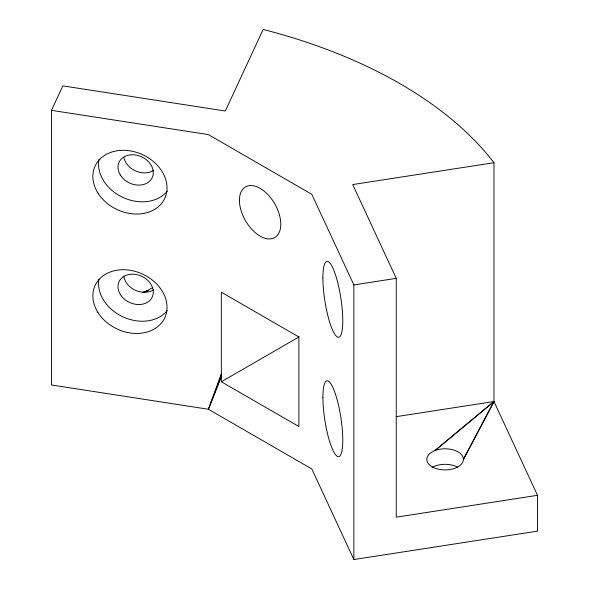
<?xml version="1.0" encoding="UTF-8"?>
<svg xmlns="http://www.w3.org/2000/svg" width="589" height="589" viewBox="0 0 589 589"><rect width="100%" height="100%" fill="white"/><g stroke="black" fill="none" stroke-linecap="round" stroke-linejoin="round"><path stroke-width="0.88" d="M434.94 450.578L493.972 401.529L463.374 459.759A18.281 10.558 0 0 1 461.504 464.014L460.569 464.979A18.281 10.558 0 0 1 455.268 468.122L453.626 468.689A18.281 10.558 0 0 1 446.307 469.882L444.4 469.897A18.281 10.558 0 0 1 437.031 468.822L435.359 468.277A18.281 10.558 0 0 1 429.911 465.214L428.932 464.272A18.281 10.558 0 0 1 426.863 460.046L426.841 458.941A18.281 10.558 0 0 1 428.704 454.686L429.639 453.721A18.281 10.558 0 0 1 434.94 450.578L493.972 401.529L493.972 162.711A454.067 262.149 0 0 0 263.158 29.45L225.307 111.004L62.854 85.876L51.501 110.342L51.501 384.985L208.41 409.259L311.817 468.962L353.864 559.55L537.499 531.138L537.499 495.32L493.972 401.529L396.176 416.659M221.331 376.813L208.41 409.259L221.331 373.765M208.41 409.259L221.331 375.797M463.388 459.206L493.972 401.529M146.676 291.739A18.281 10.558 0 0 1 147.625 290.775L148.737 289.884A18.281 10.558 0 0 1 152.971 287.66M221.331 381.768L298.888 426.539L298.888 336.982L221.331 292.21L221.331 381.768L299.116 336.856M143.039 292.38L148.163 290.318M142.958 292.475L148.067 290.421M435.75 450.283L436.589 450.011A18.281 10.558 0 0 1 443.9 448.818L445.814 448.803A18.281 10.558 0 0 1 453.184 449.878L454.855 450.423A18.281 10.558 0 0 1 460.303 453.478L461.283 454.428A18.281 10.558 0 0 1 463.344 458.654L463.359 459.096M493.972 162.711L352.708 184.563L396.242 278.354L396.242 517.171L537.499 495.32M51.501 110.342L208.41 134.616L311.817 194.318L353.864 284.907L396.242 278.354M353.864 284.907L353.864 559.55M167.379 191.057A38.388 30.275 24.9 0 1 122.777 197.359A38.388 30.275 24.9 0 1 99.055 159.14M153.795 289.611A18.281 14.416 24.9 0 1 135.411 290.281A18.281 14.416 24.9 0 1 123.749 275.969M167.195 310.69A38.388 30.275 24.9 0 1 122.954 316.853A38.388 30.275 24.9 0 1 98.945 279.134M153.795 170.199A18.281 14.416 24.9 0 1 135.853 171.068A18.281 14.416 24.9 0 1 123.867 157.359M432.002 467.511A18.281 10.55 0 0 1 434.94 466.098L436.589 465.538A18.281 10.55 0 0 1 443.9 464.346L445.814 464.323A18.281 10.55 0 0 1 453.184 465.406L454.855 465.943A18.281 10.55 0 0 1 457.852 467.313M98.017 193.177A38.388 30.275 24.9 0 0 162.24 202.587A38.388 30.275 24.9 0 0 129.595 150.784A38.388 30.275 24.9 0 0 98.017 193.177M322.905 397.317A38.388 8.113 81.2 0 0 337.806 456.578A38.388 8.113 81.2 0 0 337.806 402.287A38.388 8.113 81.2 0 0 322.905 397.317M322.905 277.912A38.388 8.113 81.2 0 0 337.806 337.166A38.388 8.113 81.2 0 0 337.806 282.875A38.388 8.113 81.2 0 0 322.905 277.912M120.34 175.043A18.281 14.416 24.9 0 0 150.924 179.778A18.281 14.416 24.9 0 0 135.632 155.025A18.281 14.416 24.9 0 0 120.34 175.043M120.34 294.456A18.281 14.416 24.9 0 0 150.924 299.19A18.281 14.416 24.9 0 0 135.632 274.43A18.281 14.416 24.9 0 0 120.34 294.456M97.84 312.295A38.388 30.275 24.9 0 0 162.063 322.235A38.388 30.275 24.9 0 0 129.955 270.248A38.388 30.275 24.9 0 0 97.84 312.295M239.428 200.289A29.251 16.89 60 0 0 270.454 238.884A29.251 16.89 60 0 0 270.454 197.521A29.251 16.89 60 0 0 239.428 200.289"/></g></svg>
